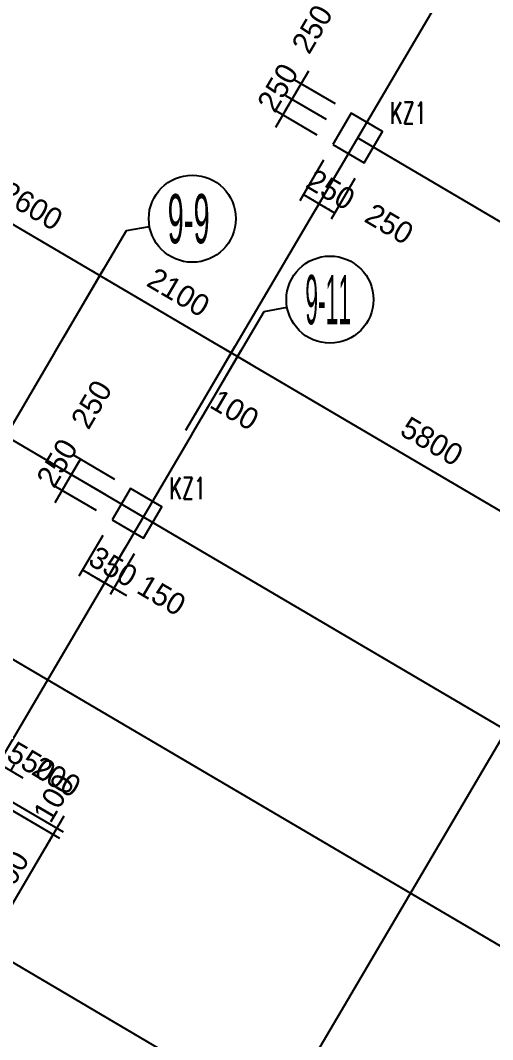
# Model space of a CAD drawing. Extents: x 19107 to 699106, y -67310 to 245688.
# Drawn here: x 606430 to 612937, y 127219 to 141263 of the extents above; entities that cross this region are included whole.
import ezdxf

# ---------------------------------------------------------------- set-up
doc = ezdxf.new("R2010")
doc.units = 0
doc.header["$LTSCALE"] = 100
doc.header["$MEASUREMENT"] = 0
for name, color, linetype in [('AXIS', 3, 'Continuous'), ('DIM', 3, 'Continuous'), ('DOTE', 253, 'Continuous'), ('L-AXIS', 3, 'Continuous'), ('小尺寸', 4, 'Continuous')]:
    doc.layers.add(name, color=color, linetype=linetype)
doc.layers.add('Select Column Frame Position', color=7, linetype='Continuous', lineweight=0)
doc.styles.get("Standard").update_dxf_attribs({"font": 'standard'})
doc.styles.add('汉字', font='汉字')
doc.dimstyles.get("Standard").update_dxf_attribs({"dimtxt": 300, "dimasz": 100, "dimexe": 100, "dimexo": 250, "dimgap": 100, "dimtad": 0, "dimtoh": 1, "dimdec": 0, "dimdsep": 46, "dimcen": 0.09, "dimclrt": 7, "dimadec": 0, "dimazin": 0, "dimtfac": 1, "dimtdec": 4, "dimtofl": 0, "dimtmove": 0, "dimatfit": 3, "dimfxl": 1, "dimtolj": 1, "dimtzin": 0, "dimarcsym": 0})

# ---------------------------------------------------------------- blocks, each defined once
blk = doc.blocks.new('_AXISO')
blk.add_circle((0, 0), 0.5)
blk = doc.blocks.new('*D236')
at = {"layer": 'L-AXIS', "color": 0, "linetype": 'ByBlock', "lineweight": -2}
for p, q in [((604786, 138216), (605336, 139151)), ((605285, 139065), (607526, 137747)), ((607028, 136899), (607577, 137833))]:
    blk.add_line(p, q, dxfattribs=at)
for points in [[(605285, 139065), (605380, 139028), (605363, 138999)], [(607526, 137747), (607432, 137783), (607448, 137812)]]:
    blk.add_solid(points, dxfattribs=at)
at = {"layer": 'L-AXIS', "color": 7, "linetype": 'Continuous', "lineweight": -2, "insert": (606583, 138707), "char_height": 300, "width": 775, "attachment_point": 5, "rotation": 329.5454, "style": '汉字'}
blk.add_mtext('2600', dxfattribs=at)
blk = doc.blocks.new('*D3944')
at = {"layer": 'L-AXIS', "color": 0, "linetype": 'ByBlock', "lineweight": -2}
for p, q in [((608924, 135784), (609473, 136718)), ((609423, 136632), (614422, 133692)), ((613924, 132844), (614473, 133778))]:
    blk.add_line(p, q, dxfattribs=at)
for points in [[(609423, 136632), (609517, 136595), (609500, 136567)], [(614422, 133692), (614328, 133728), (614345, 133757)]]:
    blk.add_solid(points, dxfattribs=at)
at = {"layer": 'L-AXIS', "color": 7, "linetype": 'Continuous', "lineweight": -2, "insert": (612100, 135463), "char_height": 300, "width": 780, "attachment_point": 5, "rotation": 329.5454, "style": '汉字'}
blk.add_mtext('5800', dxfattribs=at)
blk = doc.blocks.new('*D4287')
at = {"layer": 'L-AXIS', "color": 0, "linetype": 'ByBlock', "lineweight": -2}
for p, q in [((607028, 136899), (607577, 137833)), ((607526, 137747), (609336, 136682)), ((608838, 135834), (609387, 136768))]:
    blk.add_line(p, q, dxfattribs=at)
for points in [[(607526, 137747), (607621, 137710), (607604, 137682)], [(609336, 136682), (609242, 136719), (609259, 136747)]]:
    blk.add_solid(points, dxfattribs=at)
at = {"layer": 'L-AXIS', "color": 7, "linetype": 'Continuous', "lineweight": -2, "insert": (608609, 137516), "char_height": 300, "width": 775, "attachment_point": 5, "rotation": 329.5454, "style": '汉字'}
blk.add_mtext('2100', dxfattribs=at)
blk = doc.blocks.new('*D4619')
at = {"layer": 'L-AXIS', "color": 0, "linetype": 'ByBlock', "lineweight": -2}
for p, q in [((609164, 136784), (609595, 136530)), ((608838, 135834), (609387, 136768)), ((608924, 135784), (609473, 136718))]:
    blk.add_line(p, q, dxfattribs=at)
for points in [[(609336, 136682), (609242, 136719), (609259, 136747)], [(609423, 136632), (609517, 136595), (609500, 136567)]]:
    blk.add_solid(points, dxfattribs=at)
at = {"layer": 'L-AXIS', "color": 7, "linetype": 'Continuous', "lineweight": -2, "insert": (609383, 135896), "char_height": 300, "width": 476.67, "attachment_point": 5, "rotation": 329.5454, "style": '汉字'}
blk.add_mtext('100', dxfattribs=at)
blk = doc.blocks.new('*D3552')
at = {"layer": '小尺寸', "color": 0, "linetype": 'ByBlock', "lineweight": -2}
for p, q in [((606212, 130439), (606969, 129993)), ((605970, 128492), (606883, 130044)), ((605903, 128532), (606057, 128442))]:
    blk.add_line(p, q, dxfattribs=at)
for points in [[(606883, 130044), (606846, 129949), (606818, 129966)], [(605970, 128492), (606007, 128587), (606036, 128570)]]:
    blk.add_solid(points, dxfattribs=at)
at = {"layer": '小尺寸', "color": 7, "linetype": 'Continuous', "lineweight": -2, "insert": (606211, 129395), "char_height": 300, "width": 690, "attachment_point": 5, "rotation": 59.5454, "style": '汉字'}
blk.add_mtext('1800', dxfattribs=at)
blk = doc.blocks.new('*D3895')
at = {"layer": '小尺寸', "color": 0, "linetype": 'ByBlock', "lineweight": -2}
for p, q in [((606244, 130535), (607020, 130080)), ((606194, 130449), (606969, 129993)), ((606781, 129872), (607035, 130303))]:
    blk.add_line(p, q, dxfattribs=at)
for points in [[(606933, 130130), (606970, 130225), (606999, 130208)], [(606883, 130044), (606846, 129949), (606818, 129966)]]:
    blk.add_solid(points, dxfattribs=at)
at = {"layer": '小尺寸', "color": 7, "linetype": 'Continuous', "lineweight": -2, "insert": (606889, 130549), "char_height": 300, "width": 476.67, "attachment_point": 5, "rotation": 59.5454, "style": '汉字'}
blk.add_mtext('100', dxfattribs=at)
blk = doc.blocks.new('*D2249')
at = {"layer": '小尺寸', "color": 0, "linetype": 'ByBlock', "lineweight": -2}
for p, q in [((606470, 130820), (605953, 131124)), ((606019, 130842), (606176, 131109)), ((606292, 130913), (606348, 131008))]:
    blk.add_line(p, q, dxfattribs=at)
for points in [[(606125, 131023), (606030, 131059), (606047, 131088)], [(606297, 130922), (606392, 130885), (606375, 130857)]]:
    blk.add_solid(points, dxfattribs=at)
at = {"layer": '小尺寸', "color": 7, "linetype": 'Continuous', "lineweight": -2, "insert": (606929, 130840), "char_height": 300, "width": 566.67, "attachment_point": 5, "rotation": 329.5454, "style": '汉字'}
blk.add_mtext('200', dxfattribs=at)
blk = doc.blocks.new('*D2570')
at = {"layer": '小尺寸', "color": 0, "linetype": 'ByBlock', "lineweight": -2}
for p, q in [((605595, 131207), (605701, 131388)), ((606125, 131023), (605651, 131302)), ((606019, 130842), (606176, 131109))]:
    blk.add_line(p, q, dxfattribs=at)
for points in [[(605651, 131302), (605745, 131265), (605729, 131237)], [(606125, 131023), (606030, 131059), (606047, 131088)]]:
    blk.add_solid(points, dxfattribs=at)
at = {"layer": '小尺寸', "color": 7, "linetype": 'Continuous', "lineweight": -2, "insert": (606582, 131044), "char_height": 300, "width": 566.67, "attachment_point": 5, "rotation": 329.5454, "style": '汉字'}
blk.add_mtext('550', dxfattribs=at)
blk = doc.blocks.new('*D3459')
at = {"layer": 'DIM', "color": 0, "linetype": 'ByBlock', "lineweight": -2}
for p, q in [((610400, 140563), (610071, 140002)), ((610773, 140111), (610212, 140441)), ((610646, 139896), (610086, 140225))]:
    blk.add_line(p, q, dxfattribs=at)
for points in [[(610299, 140390), (610335, 140485), (610364, 140468)], [(610172, 140175), (610136, 140080), (610107, 140097)]]:
    blk.add_solid(points, dxfattribs=at)
at = {"layer": 'DIM', "color": 7, "linetype": 'Continuous', "lineweight": -2, "insert": (610451, 141143), "char_height": 300, "width": 566.67, "attachment_point": 5, "rotation": 59.5454, "style": '汉字'}
blk.add_mtext('250', dxfattribs=at)
blk = doc.blocks.new('*D3780')
at = {"layer": 'DIM', "color": 0, "linetype": 'ByBlock', "lineweight": -2}
for p, q in [((610273, 140347), (609944, 139787)), ((610646, 139896), (610086, 140225)), ((610519, 139680), (609959, 140010))]:
    blk.add_line(p, q, dxfattribs=at)
for points in [[(610172, 140175), (610208, 140269), (610237, 140252)], [(610045, 139959), (610009, 139865), (609980, 139881)]]:
    blk.add_solid(points, dxfattribs=at)
at = {"layer": 'DIM', "color": 7, "linetype": 'Continuous', "lineweight": -2, "insert": (609977, 140336), "char_height": 300, "width": 566.67, "attachment_point": 5, "rotation": 59.5454, "style": '汉字'}
blk.add_mtext('250', dxfattribs=at)
blk = doc.blocks.new('*D4141')
at = {"layer": 'DIM', "color": 0, "linetype": 'ByBlock', "lineweight": -2}
for p, q in [((610608, 139338), (610279, 138778)), ((610824, 139211), (610494, 138651)), ((610329, 138864), (610545, 138737))]:
    blk.add_line(p, q, dxfattribs=at)
for points in [[(610329, 138864), (610424, 138828), (610407, 138799)], [(610545, 138737), (610450, 138774), (610467, 138802)]]:
    blk.add_solid(points, dxfattribs=at)
at = {"layer": 'DIM', "color": 7, "linetype": 'Continuous', "lineweight": -2, "insert": (610706, 138932), "char_height": 300, "width": 566.67, "attachment_point": 5, "rotation": 329.5454, "style": '汉字'}
blk.add_mtext('250', dxfattribs=at)
blk = doc.blocks.new('*D4478')
at = {"layer": 'DIM', "color": 0, "linetype": 'ByBlock', "lineweight": -2}
for p, q in [((610824, 139211), (610494, 138651)), ((611039, 139085), (610710, 138524)), ((610545, 138737), (610760, 138611))]:
    blk.add_line(p, q, dxfattribs=at)
for points in [[(610545, 138737), (610639, 138701), (610623, 138672)], [(610760, 138611), (610666, 138647), (610683, 138676)]]:
    blk.add_solid(points, dxfattribs=at)
at = {"layer": 'DIM', "color": 7, "linetype": 'Continuous', "lineweight": -2, "insert": (611513, 138458), "char_height": 300, "width": 566.67, "attachment_point": 5, "rotation": 329.5454, "style": '汉字'}
blk.add_mtext('250', dxfattribs=at)
blk = doc.blocks.new('*D4356')
at = {"layer": 'DIM', "color": 0, "linetype": 'ByBlock', "lineweight": -2}
for p, q in [((607732, 134939), (607171, 135269)), ((607257, 135218), (607131, 135002)), ((607605, 134724), (607045, 135053))]:
    blk.add_line(p, q, dxfattribs=at)
for points in [[(607257, 135218), (607221, 135123), (607192, 135140)], [(607131, 135002), (607167, 135097), (607196, 135080)]]:
    blk.add_solid(points, dxfattribs=at)
at = {"layer": 'DIM', "color": 7, "linetype": 'Continuous', "lineweight": -2, "insert": (607410, 135971), "char_height": 300, "width": 566.67, "attachment_point": 5, "rotation": 59.5454, "style": '汉字'}
blk.add_mtext('250', dxfattribs=at)
blk = doc.blocks.new('*D1945')
at = {"layer": 'DIM', "color": 0, "linetype": 'ByBlock', "lineweight": -2}
for p, q in [((607232, 135175), (606903, 134615)), ((607605, 134724), (607045, 135053)), ((607478, 134508), (606918, 134838))]:
    blk.add_line(p, q, dxfattribs=at)
for points in [[(607131, 135002), (607167, 135097), (607196, 135080)], [(607004, 134787), (606968, 134692), (606939, 134709)]]:
    blk.add_solid(points, dxfattribs=at)
at = {"layer": 'DIM', "color": 7, "linetype": 'Continuous', "lineweight": -2, "insert": (606936, 135164), "char_height": 300, "width": 566.67, "attachment_point": 5, "rotation": 59.5454, "style": '汉字'}
blk.add_mtext('250', dxfattribs=at)
blk = doc.blocks.new('*D2309')
at = {"layer": 'DIM', "color": 0, "linetype": 'ByBlock', "lineweight": -2}
for p, q in [((607567, 134166), (607237, 133606)), ((607869, 133989), (607539, 133428)), ((607288, 133692), (607590, 133514))]:
    blk.add_line(p, q, dxfattribs=at)
for points in [[(607288, 133692), (607383, 133656), (607366, 133627)], [(607590, 133514), (607495, 133551), (607512, 133580)]]:
    blk.add_solid(points, dxfattribs=at)
at = {"layer": 'DIM', "color": 7, "linetype": 'Continuous', "lineweight": -2, "insert": (607708, 133735), "char_height": 300, "width": 566.67, "attachment_point": 5, "rotation": 329.5454, "style": '汉字'}
blk.add_mtext('350', dxfattribs=at)
blk = doc.blocks.new('*D2612')
at = {"layer": 'DIM', "color": 0, "linetype": 'ByBlock', "lineweight": -2}
for p, q in [((607869, 133989), (607539, 133428)), ((607998, 133913), (607669, 133352)), ((607417, 133616), (607892, 133337))]:
    blk.add_line(p, q, dxfattribs=at)
for points in [[(607590, 133514), (607495, 133551), (607512, 133580)], [(607719, 133438), (607814, 133402), (607797, 133373)]]:
    blk.add_solid(points, dxfattribs=at)
at = {"layer": 'DIM', "color": 7, "linetype": 'Continuous', "lineweight": -2, "insert": (608376, 133342), "char_height": 300, "width": 476.67, "attachment_point": 5, "rotation": 329.5454, "style": '汉字'}
blk.add_mtext('150', dxfattribs=at)

msp = doc.modelspace()

# ---------------------------------------------------------------- linework, layer by layer
at = {"layer": 'DOTE'}
for p, q in [((608711.1, 135618.7), (619896.3, 154641.8)), ((587628.3, 143453.4), (636841.8, 114516.9)), ((585803.6, 140350.1), (639805.6, 108598)), ((645989.3, 119114.8), (611077, 139642.5)), ((647775.5, 111104.2), (601053.4, 138575.8)), ((606900.9, 136683.1), (602474.9, 129155.7)), ((608797.3, 135568), (603154.9, 125971.7)), ((613797.1, 132628.3), (607394.4, 121738.9))]:
    msp.add_line(p, q, dxfattribs=at)
at = {"layer": 'L-AXIS'}
for p, q in [((606900.9, 136683.1), (607891.5, 138367.9)), ((607891.5, 138367.9), (608208.4, 138424.6)), ((608797.3, 135568), (609788, 137252.8)), ((609788, 137252.8), (610104.9, 137309.6))]:
    msp.add_line(p, q, dxfattribs=at)
at = {"layer": 'Select Column Frame Position', "color": 7, "linetype": 'Continuous', "lineweight": -3}
for points in [[(610734.8, 139553.7), (611165.8, 139300.3), (611419.2, 139731.3), (610988.2, 139984.7), (610734.8, 139553.7)], [(607693.7, 134381.5), (608124.7, 134128.1), (608378.1, 134559.1), (607947.1, 134812.5), (607693.7, 134381.5)]]:
    msp.add_lwpolyline(points, dxfattribs=at)

# ---------------------------------------------------------------- block references
at = {"layer": 'AXIS'}
ref = msp.add_blockref('_AXISO', (608799, 138530.3), dxfattribs=dict(at, xscale=1199.999999999997, yscale=1200, rotation=359.999645787379))
ref.add_attrib('A', '9-9', (608459.6, 138190.9), dxfattribs={"height": 678.82, "style": '汉字', "width": 0.440678})
ref = msp.add_blockref('_AXISO', (610695.5, 137415.3), dxfattribs=dict(at, xscale=1199.999999999997, yscale=1200, rotation=359.999645787379))
ref.add_attrib('A', '9-11', (610356.1, 137075.9), dxfattribs={"height": 678.82, "style": '汉字', "width": 0.346667})

# ---------------------------------------------------------------- texts
at = {"color": 200, "linetype": 'Continuous', "lineweight": -3, "width": 0.7}
for p in [(611525.3, 139837.3), (608484.2, 134665.2)]:
    msp.add_text('KZ1', height=300, dxfattribs=at).set_placement(p)

# ---------------------------------------------------------------- dimensions: what is measured, and where the dimension line sits
at = {"layer": 'DIM', "color": 200}
for p1, p2, picture, middle in [((610988.2, 139984.7), (610861.5, 139769.2), '*D3459', (610193.6, 140704.9)), ((610861.5, 139769.2), (610734.8, 139553.7), '*D3780', (609719.1, 139897.9)), ((610734.8, 139553.7), (610950.3, 139427), '*D4141', (610268, 139190.1)), ((610950.3, 139427), (611165.8, 139300.3), '*D4478', (611075, 138715.6)), ((607947.1, 134812.5), (607820.4, 134597), '*D4356', (607152.5, 135532.7)), ((607820.4, 134597), (607693.7, 134381.5), '*D1945', (606678, 134725.7)), ((607693.7, 134381.5), (607995.4, 134204.1), '*D2309', (607226.9, 134017.9)), ((607995.4, 134204.1), (608124.7, 134128.1), '*D2612', (608020, 133551.6))]:
    dim = msp.add_aligned_dim(p1=p1, p2=p2, distance=-800, dimstyle='Standard', dxfattribs=at)
    dim.commit()
    dim.dimension.update_dxf_attribs({"geometry": picture, "text_midpoint": middle})
at = {"layer": 'L-AXIS'}
for base, p1, p2, picture, middle in [((607526.2, 137746.7), (604659.6, 138001), (606900.9, 136683.1), '*D236', (606583, 138707.3)), ((609336.5, 136682.3), (606900.9, 136683.1), (608711.1, 135618.7), '*D4287', (608608.8, 137516.2)), ((609422.7, 136631.6), (608711.1, 135618.7), (608797.3, 135568), '*D4619', (609047.9, 136092.8)), ((614422.5, 133691.8), (608797.3, 135568), (613797.1, 132628.3), '*D3944', (612100, 135463.4))]:
    dim = msp.add_linear_dim(base=base, p1=p1, p2=p2, angle=329.54537, dimstyle='Standard', dxfattribs=at)
    dim.commit()
    dim.dimension.update_dxf_attribs({"geometry": picture, "text_midpoint": middle})
at = {"layer": '小尺寸'}
for base, p1, p2, angle, picture, middle in [((605650.8, 131301.7), (605891.9, 130626.7), (605468.5, 130991.6), 149.54537, '*D2570', (606014.6, 131377.8)), ((606124.9, 131022.9), (606165.7, 130697.7), (605891.9, 130626.7), 149.54537, '*D2249', (606511.9, 131085.4)), ((606933.5, 130130.3), (605978.1, 130576), (606028.8, 130662.2), 59.54537, '*D3895', (606692.6, 130213.9)), ((606882.8, 130044), (605687.1, 128659), (605996, 130565.5), 59.54537, '*D3552', (606211.1, 129394.9))]:
    dim = msp.add_linear_dim(base=base, p1=p1, p2=p2, angle=angle, dimstyle='Standard', dxfattribs=at)
    dim.commit()
    dim.dimension.update_dxf_attribs({"geometry": picture, "text_midpoint": middle})

doc.saveas('drawing.dxf')
